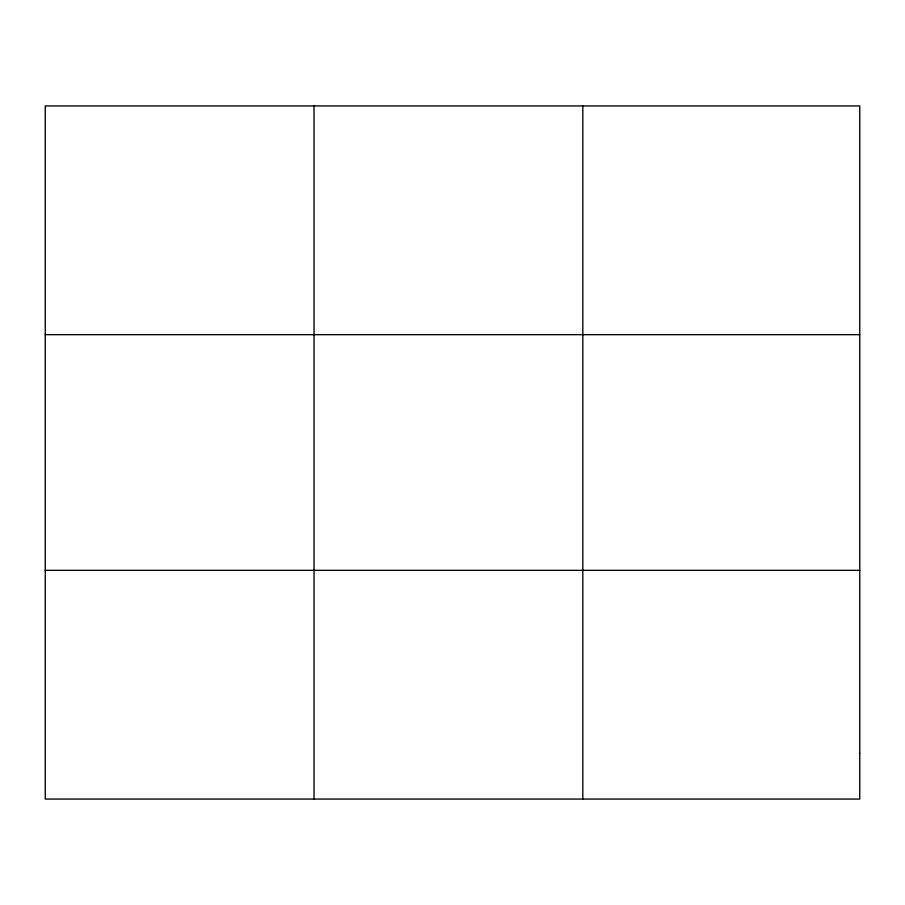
<?xml version="1.0" encoding="UTF-8"?>
<svg xmlns="http://www.w3.org/2000/svg" width="905" height="905" viewBox="0 0 905 905"><rect width="100%" height="100%" fill="white"/><g stroke="black" fill="none" stroke-linecap="round" stroke-linejoin="round"><path stroke-width="1.36" d="M314.035 799.058L314.035 105.942M582.82 799.058L582.82 105.942M45.25 334.669L859.75 334.669M45.25 570.331L859.75 570.331M859.75 753.311L859.75 799.058L45.25 799.058L45.25 105.942L859.75 105.942L859.75 753.311"/></g></svg>
